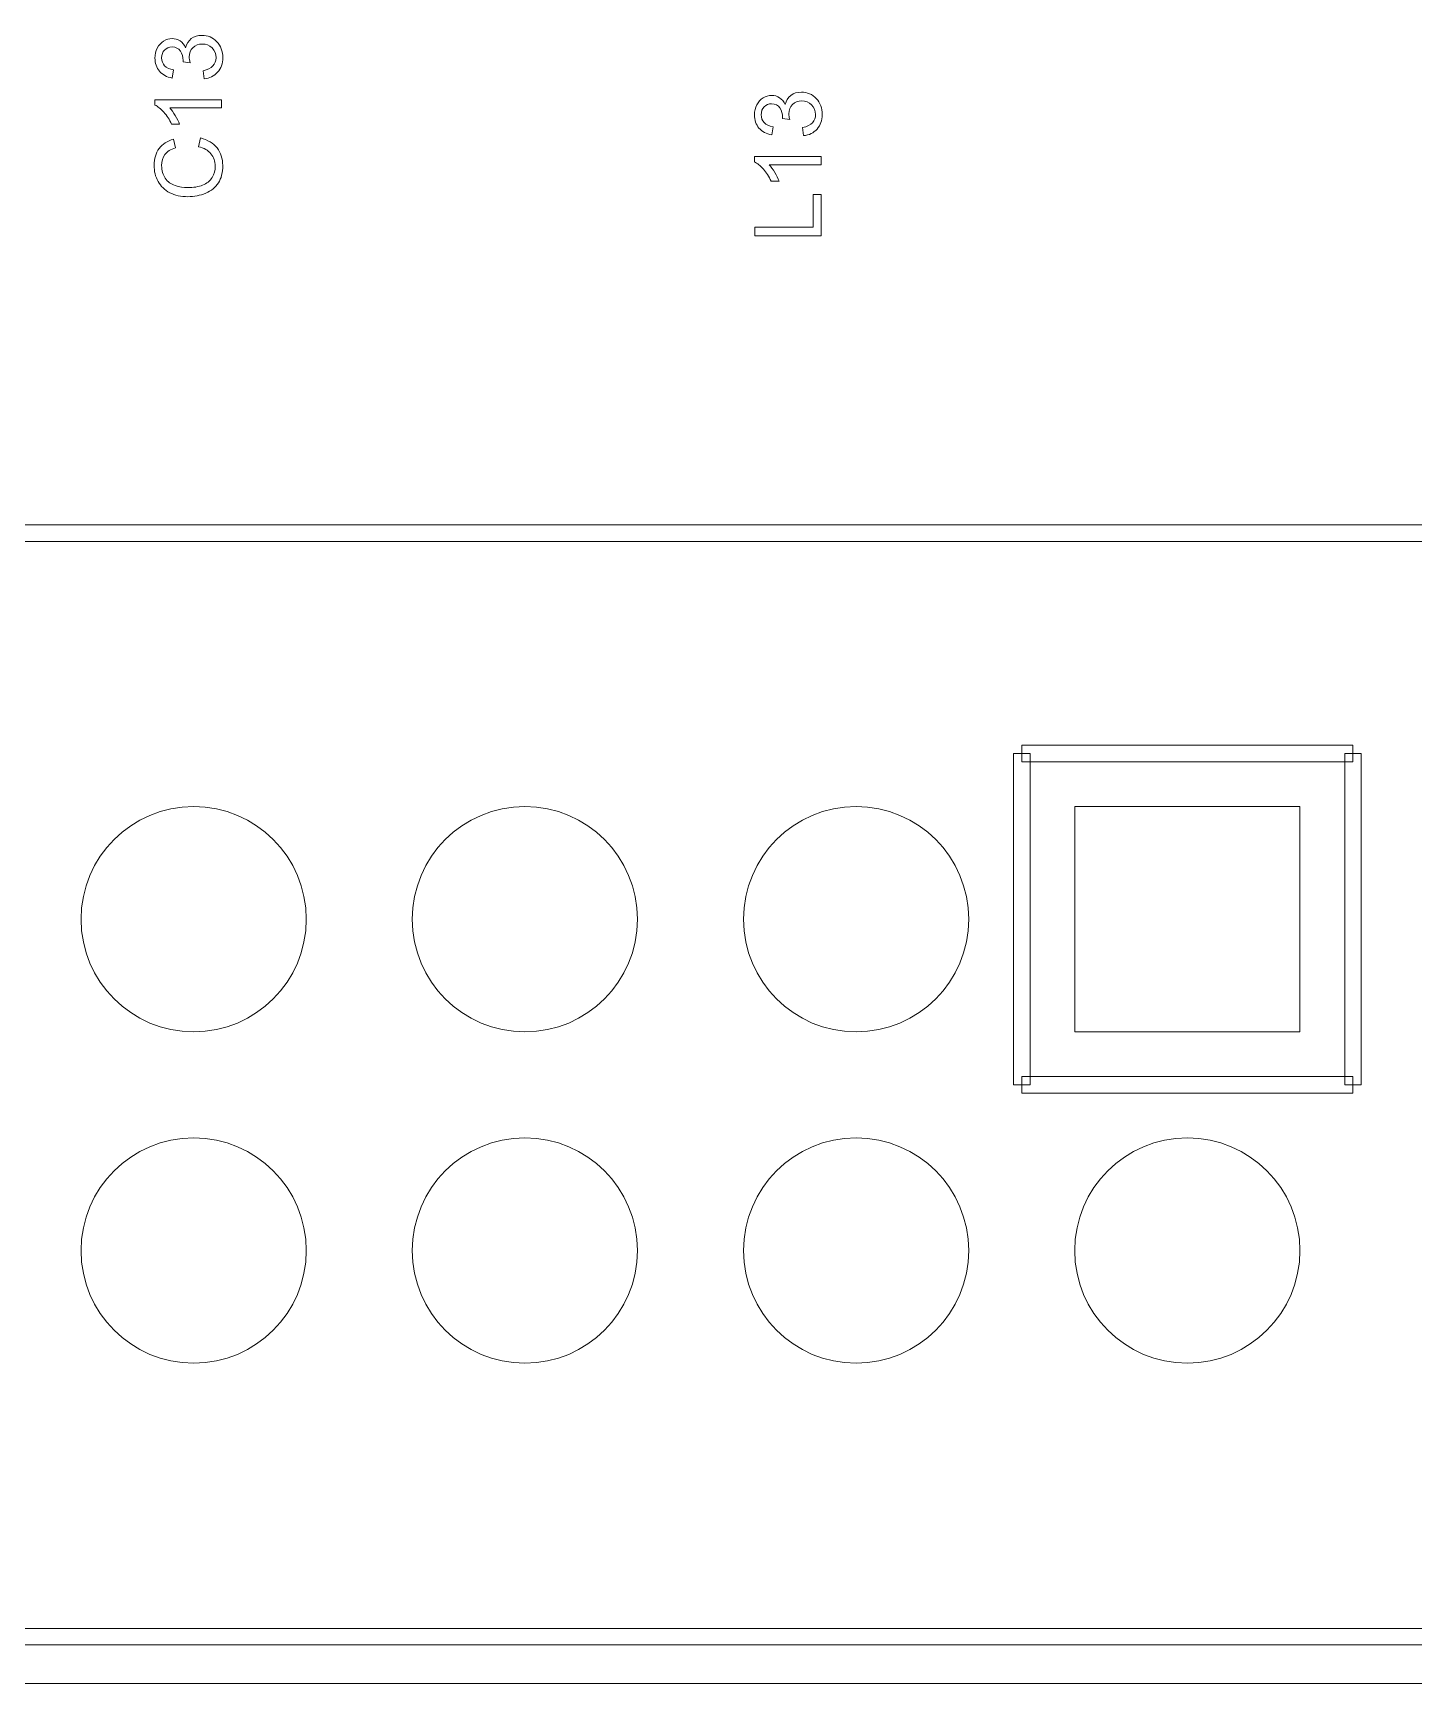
# Model space of a CAD drawing. Header units: millimetres. Extents: x -90 to 99, y -65 to 67.
# Drawn here: x 17.33 to 27.92, y -64.95 to -52.29 of the extents above; entities that cross this region are included whole.
import ezdxf

# ---------------------------------------------------------------- set-up
doc = ezdxf.new("R2010")
doc.units = ezdxf.units.MM
doc.header["$MEASUREMENT"] = 0
for name, color, linetype in [('BG_OUTLINE', 7, 'Continuous'), ('PG_SILKSCREEN_TOP', 7, 'Continuous'), ('PIN_TOP', 7, 'Continuous'), ('RD_SILKSCREEN_TOP', 7, 'Continuous')]:
    doc.layers.add(name, color=color, linetype=linetype)

msp = doc.modelspace()

# ---------------------------------------------------------------- linework, layer by layer
at = {"layer": 'BG_OUTLINE', "color": 3, "lineweight": 9}
msp.add_open_spline([(-71.7269, -61.8795), (-71.7269, -61.8795), (-71.7343, 42.2681), (-71.7343, 42.2681), (-71.7343, 42.2681), (-71.7348, 43.0066), (-71.4419, 43.715), (-70.92, 44.2375), (-70.92, 44.2375), (-70.3982, 44.76), (-69.6866, 45.0538), (-68.9482, 45.0543), (-68.9482, 45.0543), (-68.9482, 45.0543), (75.2046, 45.0543), (75.2046, 45.0543), (75.2046, 45.0543), (76.8319, 45.0552), (78.1763, 43.7805), (78.2661, 42.1556), (78.2661, 42.1556), (78.2661, 42.1556), (78.2661, 31.2814), (78.2661, 31.2814), (78.2661, 31.2814), (78.2661, 31.2814), (72.2646, 31.2814), (72.2646, 31.2814), (72.2646, 31.2814), (72.2646, 31.2814), (72.2646, 26.9814), (72.2646, 26.9814), (72.2646, 26.9814), (72.2646, 26.9814), (78.2661, 26.9814), (78.2661, 26.9814), (78.2661, 26.9814), (78.2661, 26.9814), (78.2661, 18.6553), (78.2661, 18.6553), (78.2661, 18.6553), (78.2661, 18.6553), (72.2496, 18.6553), (72.2496, 18.6553), (72.2496, 18.6553), (72.2496, 18.6553), (72.2496, 14.3553), (72.2496, 14.3553), (72.2496, 14.3553), (72.2496, 14.3553), (78.2661, 14.3553), (78.2661, 14.3553), (78.2661, 14.3553), (78.2661, 14.3553), (78.2661, 9.255), (78.2661, 9.255), (78.2661, 9.255), (78.2661, 9.255), (72.2648, 9.255), (72.2648, 9.255), (72.2648, 9.255), (72.2648, 9.255), (72.2648, 4.955), (72.2648, 4.955), (72.2648, 4.955), (72.2648, 4.955), (78.2661, 4.955), (78.2661, 4.955), (78.2661, 4.955), (78.2661, 4.955), (78.2661, -3.3762), (78.2661, -3.3762), (78.2661, -3.3762), (78.2661, -3.3762), (72.2445, -3.3762), (72.2445, -3.3762), (72.2445, -3.3762), (72.2445, -3.3762), (72.2445, -7.6762), (72.2445, -7.6762), (72.2445, -7.6762), (72.2445, -7.6762), (78.2661, -7.6762), (78.2661, -7.6762), (78.2661, -7.6762), (78.2661, -7.6762), (78.2661, -12.7615), (78.2661, -12.7615), (78.2661, -12.7615), (78.2661, -12.7615), (72.2651, -12.7615), (72.2651, -12.7615), (72.2651, -12.7615), (72.2651, -12.7615), (72.2651, -17.0615), (72.2651, -17.0615), (72.2651, -17.0615), (72.2651, -17.0615), (78.2661, -17.0615), (78.2661, -17.0615), (78.2661, -17.0615), (78.2661, -17.0615), (78.2661, -25.4097), (78.2661, -25.4097), (78.2661, -25.4097), (78.2661, -25.4097), (72.2656, -25.4097), (72.2656, -25.4097), (72.2656, -25.4097), (72.2656, -25.4097), (72.2656, -29.7097), (72.2656, -29.7097), (72.2656, -29.7097), (72.2656, -29.7097), (78.2661, -29.7097), (78.2661, -29.7097), (78.2661, -29.7097), (78.2661, -29.7097), (78.2661, -34.793), (78.2661, -34.793), (78.2661, -34.793), (78.2661, -34.793), (72.2679, -34.793), (72.2679, -34.793), (72.2679, -34.793), (72.2679, -34.793), (72.2679, -39.0929), (72.2679, -39.0929), (72.2679, -39.0929), (72.2679, -39.0929), (78.2661, -39.0929), (78.2661, -39.0929), (78.2661, -39.0929), (78.2661, -39.0929), (78.2661, -47.4269), (78.2661, -47.4269), (78.2661, -47.4269), (78.2661, -47.4269), (72.2679, -47.4269), (72.2679, -47.4269), (72.2679, -47.4269), (72.2679, -47.4269), (72.2679, -51.7269), (72.2679, -51.7269), (72.2679, -51.7269), (72.2679, -51.7269), (78.2661, -51.7269), (78.2661, -51.7269), (78.2661, -51.7269), (78.2661, -51.7269), (78.2661, -51.8138), (78.2661, -51.8138), (78.2661, -51.8138), (78.2661, -51.8138), (78.2656, -61.8468), (78.2656, -61.8468), (78.2656, -61.8468), (78.2661, -62.6669), (77.9407, -63.4536), (77.3612, -64.0339), (77.3612, -64.0339), (76.7817, -64.6142), (75.9915, -64.9405), (75.1713, -64.941), (75.1713, -64.941), (75.1713, -64.941), (-68.6609, -64.9456), (-68.6609, -64.9456), (-68.6609, -64.9456), (-69.4735, -64.9461), (-70.2531, -64.6237), (-70.8281, -64.0495), (-70.8281, -64.0495), (-71.4031, -63.4752), (-71.7264, -62.6922), (-71.7269, -61.8795)], degree=3, knots=[0, 0, 0, 0, 0.0227273, 0.0227273, 0.0227273, 0.0227273, 0.0454545, 0.0454545, 0.0454545, 0.0454545, 0.0681818, 0.0681818, 0.0681818, 0.0681818, 0.0909091, 0.0909091, 0.0909091, 0.0909091, 0.1136364, 0.1136364, 0.1136364, 0.1136364, 0.1363636, 0.1363636, 0.1363636, 0.1363636, 0.1590909, 0.1590909, 0.1590909, 0.1590909, 0.1818182, 0.1818182, 0.1818182, 0.1818182, 0.2045455, 0.2045455, 0.2045455, 0.2045455, 0.2272727, 0.2272727, 0.2272727, 0.2272727, 0.25, 0.25, 0.25, 0.25, 0.2727273, 0.2727273, 0.2727273, 0.2727273, 0.2954545, 0.2954545, 0.2954545, 0.2954545, 0.3181818, 0.3181818, 0.3181818, 0.3181818, 0.3409091, 0.3409091, 0.3409091, 0.3409091, 0.3636364, 0.3636364, 0.3636364, 0.3636364, 0.3863636, 0.3863636, 0.3863636, 0.3863636, 0.4090909, 0.4090909, 0.4090909, 0.4090909, 0.4318182, 0.4318182, 0.4318182, 0.4318182, 0.4545455, 0.4545455, 0.4545455, 0.4545455, 0.4772727, 0.4772727, 0.4772727, 0.4772727, 0.5, 0.5, 0.5, 0.5, 0.5227273, 0.5227273, 0.5227273, 0.5227273, 0.5454545, 0.5454545, 0.5454545, 0.5454545, 0.5681818, 0.5681818, 0.5681818, 0.5681818, 0.5909091, 0.5909091, 0.5909091, 0.5909091, 0.6136364, 0.6136364, 0.6136364, 0.6136364, 0.6363636, 0.6363636, 0.6363636, 0.6363636, 0.6590909, 0.6590909, 0.6590909, 0.6590909, 0.6818182, 0.6818182, 0.6818182, 0.6818182, 0.7045455, 0.7045455, 0.7045455, 0.7045455, 0.7272727, 0.7272727, 0.7272727, 0.7272727, 0.75, 0.75, 0.75, 0.75, 0.7727273, 0.7727273, 0.7727273, 0.7727273, 0.7954545, 0.7954545, 0.7954545, 0.7954545, 0.8181818, 0.8181818, 0.8181818, 0.8181818, 0.8409091, 0.8409091, 0.8409091, 0.8409091, 0.8636364, 0.8636364, 0.8636364, 0.8636364, 0.8863636, 0.8863636, 0.8863636, 0.8863636, 0.9090909, 0.9090909, 0.9090909, 0.9090909, 0.9318182, 0.9318182, 0.9318182, 0.9318182, 0.9545455, 0.9545455, 0.9545455, 0.9545455, 0.9772727, 0.9772727, 0.9772727, 0.9772727, 1, 1, 1, 1], dxfattribs=at)
at = {"layer": 'PG_SILKSCREEN_TOP', "color": 6, "lineweight": 9}
for points in [[(4.3753, -56.1866), (4.3753, -56.1866), (4.3753, -56.0596), (4.3753, -56.0596), (4.3753, -56.0596), (4.3753, -56.0596), (31.35, -56.0596), (31.35, -56.0596), (31.35, -56.0596), (31.35, -56.0596), (31.35, -56.1866), (31.35, -56.1866), (31.35, -56.1866), (31.35, -56.1866), (4.3753, -56.1866), (4.3753, -56.1866)], [(24.8466, -57.8132), (24.8466, -57.8132), (24.9736, -57.8132), (24.9736, -57.8132), (24.9736, -57.8132), (24.9736, -57.8132), (24.9736, -60.3532), (24.9736, -60.3532), (24.9736, -60.3532), (24.9736, -60.3532), (24.8466, -60.3532), (24.8466, -60.3532), (24.8466, -60.3532), (24.8466, -60.3532), (24.8466, -57.8132), (24.8466, -57.8132)], [(27.4501, -57.7497), (27.4501, -57.7497), (27.4501, -57.8767), (27.4501, -57.8767), (27.4501, -57.8767), (27.4501, -57.8767), (24.9101, -57.8767), (24.9101, -57.8767), (24.9101, -57.8767), (24.9101, -57.8767), (24.9101, -57.7497), (24.9101, -57.7497), (24.9101, -57.7497), (24.9101, -57.7497), (27.4501, -57.7497), (27.4501, -57.7497)], [(27.5136, -60.3532), (27.5136, -60.3532), (27.3866, -60.3532), (27.3866, -60.3532), (27.3866, -60.3532), (27.3866, -60.3532), (27.3866, -57.8132), (27.3866, -57.8132), (27.3866, -57.8132), (27.3866, -57.8132), (27.5136, -57.8132), (27.5136, -57.8132), (27.5136, -57.8132), (27.5136, -57.8132), (27.5136, -60.3532), (27.5136, -60.3532)], [(24.9101, -60.4167), (24.9101, -60.4167), (24.9101, -60.2897), (24.9101, -60.2897), (24.9101, -60.2897), (24.9101, -60.2897), (27.4501, -60.2897), (27.4501, -60.2897), (27.4501, -60.2897), (27.4501, -60.2897), (27.4501, -60.4167), (27.4501, -60.4167), (27.4501, -60.4167), (27.4501, -60.4167), (24.9101, -60.4167), (24.9101, -60.4167)], [(31.35, -64.5199), (31.35, -64.5199), (31.35, -64.6469), (31.35, -64.6469), (31.35, -64.6469), (31.35, -64.6469), (-27.2496, -64.6469), (-27.2496, -64.6469), (-27.2496, -64.6469), (-27.2496, -64.6469), (-27.2496, -64.5199), (-27.2496, -64.5199), (-27.2496, -64.5199), (-27.2496, -64.5199), (31.35, -64.5199), (31.35, -64.5199)]]:
    msp.add_open_spline(points, degree=3, knots=[0, 0, 0, 0, 0.25, 0.25, 0.25, 0.25, 0.5, 0.5, 0.5, 0.5, 0.75, 0.75, 0.75, 0.75, 1, 1, 1, 1], dxfattribs=at)
at = {"layer": 'PIN_TOP', "lineweight": 9}
for points in [[(19.4237, -59.0832), (19.4237, -58.6063), (19.037, -58.2196), (18.5601, -58.2196), (18.5601, -58.2196), (18.0831, -58.2196), (17.6965, -58.6063), (17.6965, -59.0832), (17.6965, -59.0832), (17.6965, -59.5602), (18.0831, -59.9468), (18.5601, -59.9468), (18.5601, -59.9468), (19.037, -59.9468), (19.4237, -59.5602), (19.4237, -59.0832)], [(21.9637, -59.0832), (21.9637, -58.6063), (21.577, -58.2196), (21.1001, -58.2196), (21.1001, -58.2196), (20.6231, -58.2196), (20.2365, -58.6063), (20.2365, -59.0832), (20.2365, -59.0832), (20.2365, -59.5602), (20.6231, -59.9468), (21.1001, -59.9468), (21.1001, -59.9468), (21.577, -59.9468), (21.9637, -59.5602), (21.9637, -59.0832)], [(24.5037, -59.0832), (24.5037, -58.6063), (24.117, -58.2196), (23.6401, -58.2196), (23.6401, -58.2196), (23.1631, -58.2196), (22.7765, -58.6063), (22.7765, -59.0832), (22.7765, -59.0832), (22.7765, -59.5602), (23.1631, -59.9468), (23.6401, -59.9468), (23.6401, -59.9468), (24.117, -59.9468), (24.5037, -59.5602), (24.5037, -59.0832)], [(27.0437, -58.2196), (27.0437, -58.2196), (27.0437, -59.9468), (27.0437, -59.9468), (27.0437, -59.9468), (27.0437, -59.9468), (25.3165, -59.9468), (25.3165, -59.9468), (25.3165, -59.9468), (25.3165, -59.9468), (25.3165, -58.2196), (25.3165, -58.2196), (25.3165, -58.2196), (25.3165, -58.2196), (27.0437, -58.2196), (27.0437, -58.2196)], [(19.4237, -61.6232), (19.4237, -61.1463), (19.037, -60.7596), (18.5601, -60.7596), (18.5601, -60.7596), (18.0831, -60.7596), (17.6965, -61.1463), (17.6965, -61.6232), (17.6965, -61.6232), (17.6965, -62.1002), (18.0831, -62.4868), (18.5601, -62.4868), (18.5601, -62.4868), (19.037, -62.4868), (19.4237, -62.1002), (19.4237, -61.6232)], [(21.9637, -61.6232), (21.9637, -61.1463), (21.577, -60.7596), (21.1001, -60.7596), (21.1001, -60.7596), (20.6231, -60.7596), (20.2365, -61.1463), (20.2365, -61.6232), (20.2365, -61.6232), (20.2365, -62.1002), (20.6231, -62.4868), (21.1001, -62.4868), (21.1001, -62.4868), (21.577, -62.4868), (21.9637, -62.1002), (21.9637, -61.6232)], [(24.5037, -61.6232), (24.5037, -61.1463), (24.117, -60.7596), (23.6401, -60.7596), (23.6401, -60.7596), (23.1631, -60.7596), (22.7765, -61.1463), (22.7765, -61.6232), (22.7765, -61.6232), (22.7765, -62.1002), (23.1631, -62.4868), (23.6401, -62.4868), (23.6401, -62.4868), (24.117, -62.4868), (24.5037, -62.1002), (24.5037, -61.6232)], [(27.0437, -61.6232), (27.0437, -61.1463), (26.657, -60.7596), (26.1801, -60.7596), (26.1801, -60.7596), (25.7031, -60.7596), (25.3165, -61.1463), (25.3165, -61.6232), (25.3165, -61.6232), (25.3165, -62.1002), (25.7031, -62.4868), (26.1801, -62.4868), (26.1801, -62.4868), (26.657, -62.4868), (27.0437, -62.1002), (27.0437, -61.6232)]]:
    msp.add_open_spline(points, degree=3, knots=[0, 0, 0, 0, 0.25, 0.25, 0.25, 0.25, 0.5, 0.5, 0.5, 0.5, 0.75, 0.75, 0.75, 0.75, 1, 1, 1, 1], dxfattribs=at)
at = {"layer": 'RD_SILKSCREEN_TOP', "color": 8, "lineweight": 9}
for points, knots in [([(18.64, -52.6401), (18.64, -52.6401), (18.6317, -52.5777), (18.6317, -52.5777), (18.6317, -52.5777), (18.6671, -52.5704), (18.6926, -52.5582), (18.7083, -52.541), (18.7083, -52.541), (18.7239, -52.5237), (18.7317, -52.5027), (18.7317, -52.478), (18.7317, -52.478), (18.7317, -52.4486), (18.7215, -52.4237), (18.7011, -52.4034), (18.7011, -52.4034), (18.6808, -52.3833), (18.6555, -52.3731), (18.6254, -52.3731), (18.6254, -52.3731), (18.5967, -52.3731), (18.573, -52.3824), (18.5544, -52.4012), (18.5544, -52.4012), (18.5358, -52.42), (18.5264, -52.4438), (18.5264, -52.4728), (18.5264, -52.4728), (18.5264, -52.4846), (18.5288, -52.4993), (18.5334, -52.5169), (18.5334, -52.5169), (18.5334, -52.5169), (18.4785, -52.5099), (18.4785, -52.5099), (18.4785, -52.5099), (18.479, -52.5057), (18.4793, -52.5024), (18.4793, -52.4998), (18.4793, -52.4998), (18.4793, -52.4732), (18.4723, -52.4493), (18.4584, -52.428), (18.4584, -52.428), (18.4445, -52.4066), (18.4231, -52.396), (18.3941, -52.396), (18.3941, -52.396), (18.3713, -52.396), (18.3522, -52.4038), (18.3372, -52.4193), (18.3372, -52.4193), (18.3222, -52.4348), (18.3146, -52.4549), (18.3146, -52.4794), (18.3146, -52.4794), (18.3146, -52.5037), (18.3223, -52.524), (18.3375, -52.5401), (18.3375, -52.5401), (18.3528, -52.5563), (18.3758, -52.5668), (18.4064, -52.5714), (18.4064, -52.5714), (18.4064, -52.5714), (18.3952, -52.6338), (18.3952, -52.6338), (18.3952, -52.6338), (18.3533, -52.6263), (18.3208, -52.6088), (18.2978, -52.5818), (18.2978, -52.5818), (18.2748, -52.5547), (18.2632, -52.521), (18.2632, -52.4807), (18.2632, -52.4807), (18.2632, -52.453), (18.2692, -52.4274), (18.2811, -52.404), (18.2811, -52.404), (18.293, -52.3807), (18.3093, -52.3628), (18.3299, -52.3503), (18.3299, -52.3503), (18.3505, -52.338), (18.3723, -52.3317), (18.3956, -52.3317), (18.3956, -52.3317), (18.4175, -52.3317), (18.4375, -52.3376), (18.4557, -52.3495), (18.4557, -52.3495), (18.4737, -52.3613), (18.488, -52.3788), (18.4987, -52.4019), (18.4987, -52.4019), (18.5056, -52.3718), (18.52, -52.3484), (18.542, -52.3317), (18.542, -52.3317), (18.5638, -52.3151), (18.5911, -52.3068), (18.624, -52.3068), (18.624, -52.3068), (18.6684, -52.3068), (18.7061, -52.3229), (18.7371, -52.3554), (18.7371, -52.3554), (18.768, -52.3878), (18.7834, -52.4288), (18.7834, -52.4783), (18.7834, -52.4783), (18.7834, -52.523), (18.7701, -52.5601), (18.7435, -52.5896), (18.7435, -52.5896), (18.7169, -52.6191), (18.6824, -52.636), (18.64, -52.6401)], [0, 0, 0, 0, 0.0333333, 0.0333333, 0.0333333, 0.0333333, 0.0666667, 0.0666667, 0.0666667, 0.0666667, 0.1, 0.1, 0.1, 0.1, 0.1333333, 0.1333333, 0.1333333, 0.1333333, 0.1666667, 0.1666667, 0.1666667, 0.1666667, 0.2, 0.2, 0.2, 0.2, 0.2333333, 0.2333333, 0.2333333, 0.2333333, 0.2666667, 0.2666667, 0.2666667, 0.2666667, 0.3, 0.3, 0.3, 0.3, 0.3333333, 0.3333333, 0.3333333, 0.3333333, 0.3666667, 0.3666667, 0.3666667, 0.3666667, 0.4, 0.4, 0.4, 0.4, 0.4333333, 0.4333333, 0.4333333, 0.4333333, 0.4666667, 0.4666667, 0.4666667, 0.4666667, 0.5, 0.5, 0.5, 0.5, 0.5333333, 0.5333333, 0.5333333, 0.5333333, 0.5666667, 0.5666667, 0.5666667, 0.5666667, 0.6, 0.6, 0.6, 0.6, 0.6333333, 0.6333333, 0.6333333, 0.6333333, 0.6666667, 0.6666667, 0.6666667, 0.6666667, 0.7, 0.7, 0.7, 0.7, 0.7333333, 0.7333333, 0.7333333, 0.7333333, 0.7666667, 0.7666667, 0.7666667, 0.7666667, 0.8, 0.8, 0.8, 0.8, 0.8333333, 0.8333333, 0.8333333, 0.8333333, 0.8666667, 0.8666667, 0.8666667, 0.8666667, 0.9, 0.9, 0.9, 0.9, 0.9333333, 0.9333333, 0.9333333, 0.9333333, 0.9666667, 0.9666667, 0.9666667, 0.9666667, 1, 1, 1, 1]), ([(23.2374, -53.0757), (23.2374, -53.0757), (23.2291, -53.0133), (23.2291, -53.0133), (23.2291, -53.0133), (23.2645, -53.006), (23.29, -52.9938), (23.3057, -52.9766), (23.3057, -52.9766), (23.3213, -52.9593), (23.3291, -52.9383), (23.3291, -52.9136), (23.3291, -52.9136), (23.3291, -52.8842), (23.3189, -52.8593), (23.2985, -52.839), (23.2985, -52.839), (23.2782, -52.8189), (23.2529, -52.8087), (23.2228, -52.8087), (23.2228, -52.8087), (23.1941, -52.8087), (23.1704, -52.818), (23.1518, -52.8368), (23.1518, -52.8368), (23.1332, -52.8556), (23.1238, -52.8794), (23.1238, -52.9084), (23.1238, -52.9084), (23.1238, -52.9202), (23.1262, -52.9349), (23.1308, -52.9525), (23.1308, -52.9525), (23.1308, -52.9525), (23.0759, -52.9455), (23.0759, -52.9455), (23.0759, -52.9455), (23.0764, -52.9413), (23.0767, -52.938), (23.0767, -52.9354), (23.0767, -52.9354), (23.0767, -52.9088), (23.0697, -52.8849), (23.0558, -52.8636), (23.0558, -52.8636), (23.0419, -52.8422), (23.0205, -52.8316), (22.9915, -52.8316), (22.9915, -52.8316), (22.9687, -52.8316), (22.9496, -52.8394), (22.9346, -52.8549), (22.9346, -52.8549), (22.9196, -52.8704), (22.912, -52.8905), (22.912, -52.915), (22.912, -52.915), (22.912, -52.9393), (22.9197, -52.9596), (22.9349, -52.9757), (22.9349, -52.9757), (22.9502, -52.9919), (22.9732, -53.0024), (23.0038, -53.007), (23.0038, -53.007), (23.0038, -53.007), (22.9926, -53.0694), (22.9926, -53.0694), (22.9926, -53.0694), (22.9507, -53.0619), (22.9182, -53.0444), (22.8952, -53.0174), (22.8952, -53.0174), (22.8722, -52.9903), (22.8606, -52.9566), (22.8606, -52.9163), (22.8606, -52.9163), (22.8606, -52.8886), (22.8666, -52.863), (22.8785, -52.8396), (22.8785, -52.8396), (22.8904, -52.8163), (22.9067, -52.7984), (22.9273, -52.7859), (22.9273, -52.7859), (22.9479, -52.7736), (22.9697, -52.7673), (22.993, -52.7673), (22.993, -52.7673), (23.0149, -52.7673), (23.0349, -52.7732), (23.0531, -52.7851), (23.0531, -52.7851), (23.0711, -52.7969), (23.0854, -52.8144), (23.0961, -52.8375), (23.0961, -52.8375), (23.103, -52.8074), (23.1174, -52.784), (23.1394, -52.7673), (23.1394, -52.7673), (23.1612, -52.7507), (23.1885, -52.7424), (23.2214, -52.7424), (23.2214, -52.7424), (23.2658, -52.7424), (23.3035, -52.7585), (23.3345, -52.791), (23.3345, -52.791), (23.3654, -52.8234), (23.3808, -52.8644), (23.3808, -52.9139), (23.3808, -52.9139), (23.3808, -52.9586), (23.3675, -52.9957), (23.3409, -53.0252), (23.3409, -53.0252), (23.3143, -53.0547), (23.2798, -53.0716), (23.2374, -53.0757)], [0, 0, 0, 0, 0.0333333, 0.0333333, 0.0333333, 0.0333333, 0.0666667, 0.0666667, 0.0666667, 0.0666667, 0.1, 0.1, 0.1, 0.1, 0.1333333, 0.1333333, 0.1333333, 0.1333333, 0.1666667, 0.1666667, 0.1666667, 0.1666667, 0.2, 0.2, 0.2, 0.2, 0.2333333, 0.2333333, 0.2333333, 0.2333333, 0.2666667, 0.2666667, 0.2666667, 0.2666667, 0.3, 0.3, 0.3, 0.3, 0.3333333, 0.3333333, 0.3333333, 0.3333333, 0.3666667, 0.3666667, 0.3666667, 0.3666667, 0.4, 0.4, 0.4, 0.4, 0.4333333, 0.4333333, 0.4333333, 0.4333333, 0.4666667, 0.4666667, 0.4666667, 0.4666667, 0.5, 0.5, 0.5, 0.5, 0.5333333, 0.5333333, 0.5333333, 0.5333333, 0.5666667, 0.5666667, 0.5666667, 0.5666667, 0.6, 0.6, 0.6, 0.6, 0.6333333, 0.6333333, 0.6333333, 0.6333333, 0.6666667, 0.6666667, 0.6666667, 0.6666667, 0.7, 0.7, 0.7, 0.7, 0.7333333, 0.7333333, 0.7333333, 0.7333333, 0.7666667, 0.7666667, 0.7666667, 0.7666667, 0.8, 0.8, 0.8, 0.8, 0.8333333, 0.8333333, 0.8333333, 0.8333333, 0.8666667, 0.8666667, 0.8666667, 0.8666667, 0.9, 0.9, 0.9, 0.9, 0.9333333, 0.9333333, 0.9333333, 0.9333333, 0.9666667, 0.9666667, 0.9666667, 0.9666667, 1, 1, 1, 1]), ([(18.7744, -52.8006), (18.7744, -52.8006), (18.7744, -52.863), (18.7744, -52.863), (18.7744, -52.863), (18.7744, -52.863), (18.3761, -52.863), (18.3761, -52.863), (18.3761, -52.863), (18.3905, -52.8781), (18.4048, -52.8978), (18.4192, -52.9222), (18.4192, -52.9222), (18.4335, -52.9467), (18.4443, -52.9687), (18.4514, -52.9881), (18.4514, -52.9881), (18.4514, -52.9881), (18.3911, -52.9881), (18.3911, -52.9881), (18.3911, -52.9881), (18.3746, -52.9531), (18.3547, -52.9225), (18.3313, -52.8964), (18.3313, -52.8964), (18.3079, -52.8703), (18.2852, -52.8517), (18.2632, -52.8408), (18.2632, -52.8408), (18.2632, -52.8408), (18.2632, -52.8006), (18.2632, -52.8006), (18.2632, -52.8006), (18.2632, -52.8006), (18.7744, -52.8006), (18.7744, -52.8006)], [0, 0, 0, 0, 0.1111111, 0.1111111, 0.1111111, 0.1111111, 0.2222222, 0.2222222, 0.2222222, 0.2222222, 0.3333333, 0.3333333, 0.3333333, 0.3333333, 0.4444444, 0.4444444, 0.4444444, 0.4444444, 0.5555556, 0.5555556, 0.5555556, 0.5555556, 0.6666667, 0.6666667, 0.6666667, 0.6666667, 0.7777778, 0.7777778, 0.7777778, 0.7777778, 0.8888889, 0.8888889, 0.8888889, 0.8888889, 1, 1, 1, 1]), ([(18.5959, -53.161), (18.5959, -53.161), (18.613, -53.0936), (18.613, -53.0936), (18.613, -53.0936), (18.6682, -53.1077), (18.7104, -53.1332), (18.7396, -53.1698), (18.7396, -53.1698), (18.7686, -53.2065), (18.7831, -53.2514), (18.7831, -53.3045), (18.7831, -53.3045), (18.7831, -53.3593), (18.7719, -53.4039), (18.7496, -53.4383), (18.7496, -53.4383), (18.7272, -53.4727), (18.6949, -53.4989), (18.6525, -53.5168), (18.6525, -53.5168), (18.6101, -53.5347), (18.5646, -53.5437), (18.516, -53.5437), (18.516, -53.5437), (18.463, -53.5437), (18.4168, -53.5336), (18.3773, -53.5133), (18.3773, -53.5133), (18.3378, -53.493), (18.3079, -53.4642), (18.2873, -53.4268), (18.2873, -53.4268), (18.2668, -53.3894), (18.2566, -53.3483), (18.2566, -53.3034), (18.2566, -53.3034), (18.2566, -53.2524), (18.2696, -53.2096), (18.2955, -53.1749), (18.2955, -53.1749), (18.3215, -53.1402), (18.3579, -53.116), (18.4049, -53.1024), (18.4049, -53.1024), (18.4049, -53.1024), (18.4206, -53.1686), (18.4206, -53.1686), (18.4206, -53.1686), (18.3835, -53.1805), (18.3566, -53.1975), (18.3396, -53.2201), (18.3396, -53.2201), (18.3227, -53.2425), (18.3143, -53.2707), (18.3143, -53.3048), (18.3143, -53.3048), (18.3143, -53.3439), (18.3236, -53.3765), (18.3423, -53.4028), (18.3423, -53.4028), (18.3612, -53.4292), (18.3863, -53.4476), (18.418, -53.4582), (18.418, -53.4582), (18.4495, -53.4689), (18.4821, -53.4742), (18.5156, -53.4742), (18.5156, -53.4742), (18.559, -53.4742), (18.5967, -53.4679), (18.6291, -53.4554), (18.6291, -53.4554), (18.6613, -53.4427), (18.6855, -53.4231), (18.7015, -53.3964), (18.7015, -53.3964), (18.7175, -53.3698), (18.7254, -53.341), (18.7254, -53.3099), (18.7254, -53.3099), (18.7254, -53.2722), (18.7145, -53.2403), (18.6928, -53.2141), (18.6928, -53.2141), (18.671, -53.1879), (18.6387, -53.1703), (18.5959, -53.161)], [0, 0, 0, 0, 0.0454545, 0.0454545, 0.0454545, 0.0454545, 0.0909091, 0.0909091, 0.0909091, 0.0909091, 0.1363636, 0.1363636, 0.1363636, 0.1363636, 0.1818182, 0.1818182, 0.1818182, 0.1818182, 0.2272727, 0.2272727, 0.2272727, 0.2272727, 0.2727273, 0.2727273, 0.2727273, 0.2727273, 0.3181818, 0.3181818, 0.3181818, 0.3181818, 0.3636364, 0.3636364, 0.3636364, 0.3636364, 0.4090909, 0.4090909, 0.4090909, 0.4090909, 0.4545455, 0.4545455, 0.4545455, 0.4545455, 0.5, 0.5, 0.5, 0.5, 0.5454545, 0.5454545, 0.5454545, 0.5454545, 0.5909091, 0.5909091, 0.5909091, 0.5909091, 0.6363636, 0.6363636, 0.6363636, 0.6363636, 0.6818182, 0.6818182, 0.6818182, 0.6818182, 0.7272727, 0.7272727, 0.7272727, 0.7272727, 0.7727273, 0.7727273, 0.7727273, 0.7727273, 0.8181818, 0.8181818, 0.8181818, 0.8181818, 0.8636364, 0.8636364, 0.8636364, 0.8636364, 0.9090909, 0.9090909, 0.9090909, 0.9090909, 0.9545455, 0.9545455, 0.9545455, 0.9545455, 1, 1, 1, 1]), ([(23.3718, -53.2362), (23.3718, -53.2362), (23.3718, -53.2986), (23.3718, -53.2986), (23.3718, -53.2986), (23.3718, -53.2986), (22.9735, -53.2986), (22.9735, -53.2986), (22.9735, -53.2986), (22.9879, -53.3137), (23.0022, -53.3334), (23.0166, -53.3578), (23.0166, -53.3578), (23.0309, -53.3823), (23.0417, -53.4043), (23.0488, -53.4237), (23.0488, -53.4237), (23.0488, -53.4237), (22.9885, -53.4237), (22.9885, -53.4237), (22.9885, -53.4237), (22.972, -53.3887), (22.9521, -53.3581), (22.9287, -53.332), (22.9287, -53.332), (22.9053, -53.3059), (22.8826, -53.2873), (22.8606, -53.2764), (22.8606, -53.2764), (22.8606, -53.2764), (22.8606, -53.2362), (22.8606, -53.2362), (22.8606, -53.2362), (22.8606, -53.2362), (23.3718, -53.2362), (23.3718, -53.2362)], [0, 0, 0, 0, 0.1111111, 0.1111111, 0.1111111, 0.1111111, 0.2222222, 0.2222222, 0.2222222, 0.2222222, 0.3333333, 0.3333333, 0.3333333, 0.3333333, 0.4444444, 0.4444444, 0.4444444, 0.4444444, 0.5555556, 0.5555556, 0.5555556, 0.5555556, 0.6666667, 0.6666667, 0.6666667, 0.6666667, 0.7777778, 0.7777778, 0.7777778, 0.7777778, 0.8888889, 0.8888889, 0.8888889, 0.8888889, 1, 1, 1, 1]), ([(23.3718, -53.8446), (23.3718, -53.8446), (22.8627, -53.8446), (22.8627, -53.8446), (22.8627, -53.8446), (22.8627, -53.8446), (22.8627, -53.7771), (22.8627, -53.7771), (22.8627, -53.7771), (22.8627, -53.7771), (23.3117, -53.7771), (23.3117, -53.7771), (23.3117, -53.7771), (23.3117, -53.7771), (23.3117, -53.5264), (23.3117, -53.5264), (23.3117, -53.5264), (23.3117, -53.5264), (23.3718, -53.5264), (23.3718, -53.5264), (23.3718, -53.5264), (23.3718, -53.5264), (23.3718, -53.8446), (23.3718, -53.8446)], [0, 0, 0, 0, 0.1666667, 0.1666667, 0.1666667, 0.1666667, 0.3333333, 0.3333333, 0.3333333, 0.3333333, 0.5, 0.5, 0.5, 0.5, 0.6666667, 0.6666667, 0.6666667, 0.6666667, 0.8333333, 0.8333333, 0.8333333, 0.8333333, 1, 1, 1, 1])]:
    msp.add_open_spline(points, degree=3, knots=knots, dxfattribs=at)

doc.saveas('drawing.dxf')
